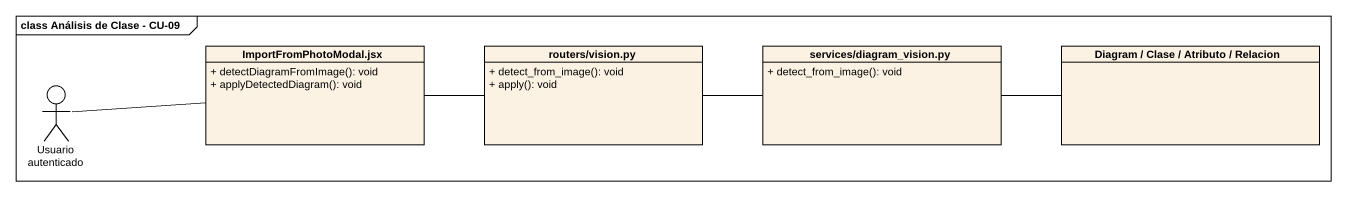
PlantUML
@startuml
mainframe class Análisis de Clase - CU-09
allowmixing
hide circle
hide empty members
skinparam classAttributeIconSize 0
class "ImportFromPhotoModal.jsx" as ImportFromPhotoModal_jsx {
  + detectDiagramFromImage(): void
  + applyDetectedDiagram(): void
}
class "routers/vision.py" as routers_vision_py {
  + detect_from_image(): void
  + apply(): void
}
class "services/diagram_vision.py" as services_diagram_vision_py {
  + detect_from_image(): void
}
class "Diagram / Clase / Atributo / Relacion" as Diagram_Clase_Atributo
actor "Usuario autenticado" as Usuario_autenticado
ImportFromPhotoModal_jsx -right- routers_vision_py
routers_vision_py -right- services_diagram_vision_py
services_diagram_vision_py -right- Diagram_Clase_Atributo
Usuario_autenticado -right- ImportFromPhotoModal_jsx
@enduml
